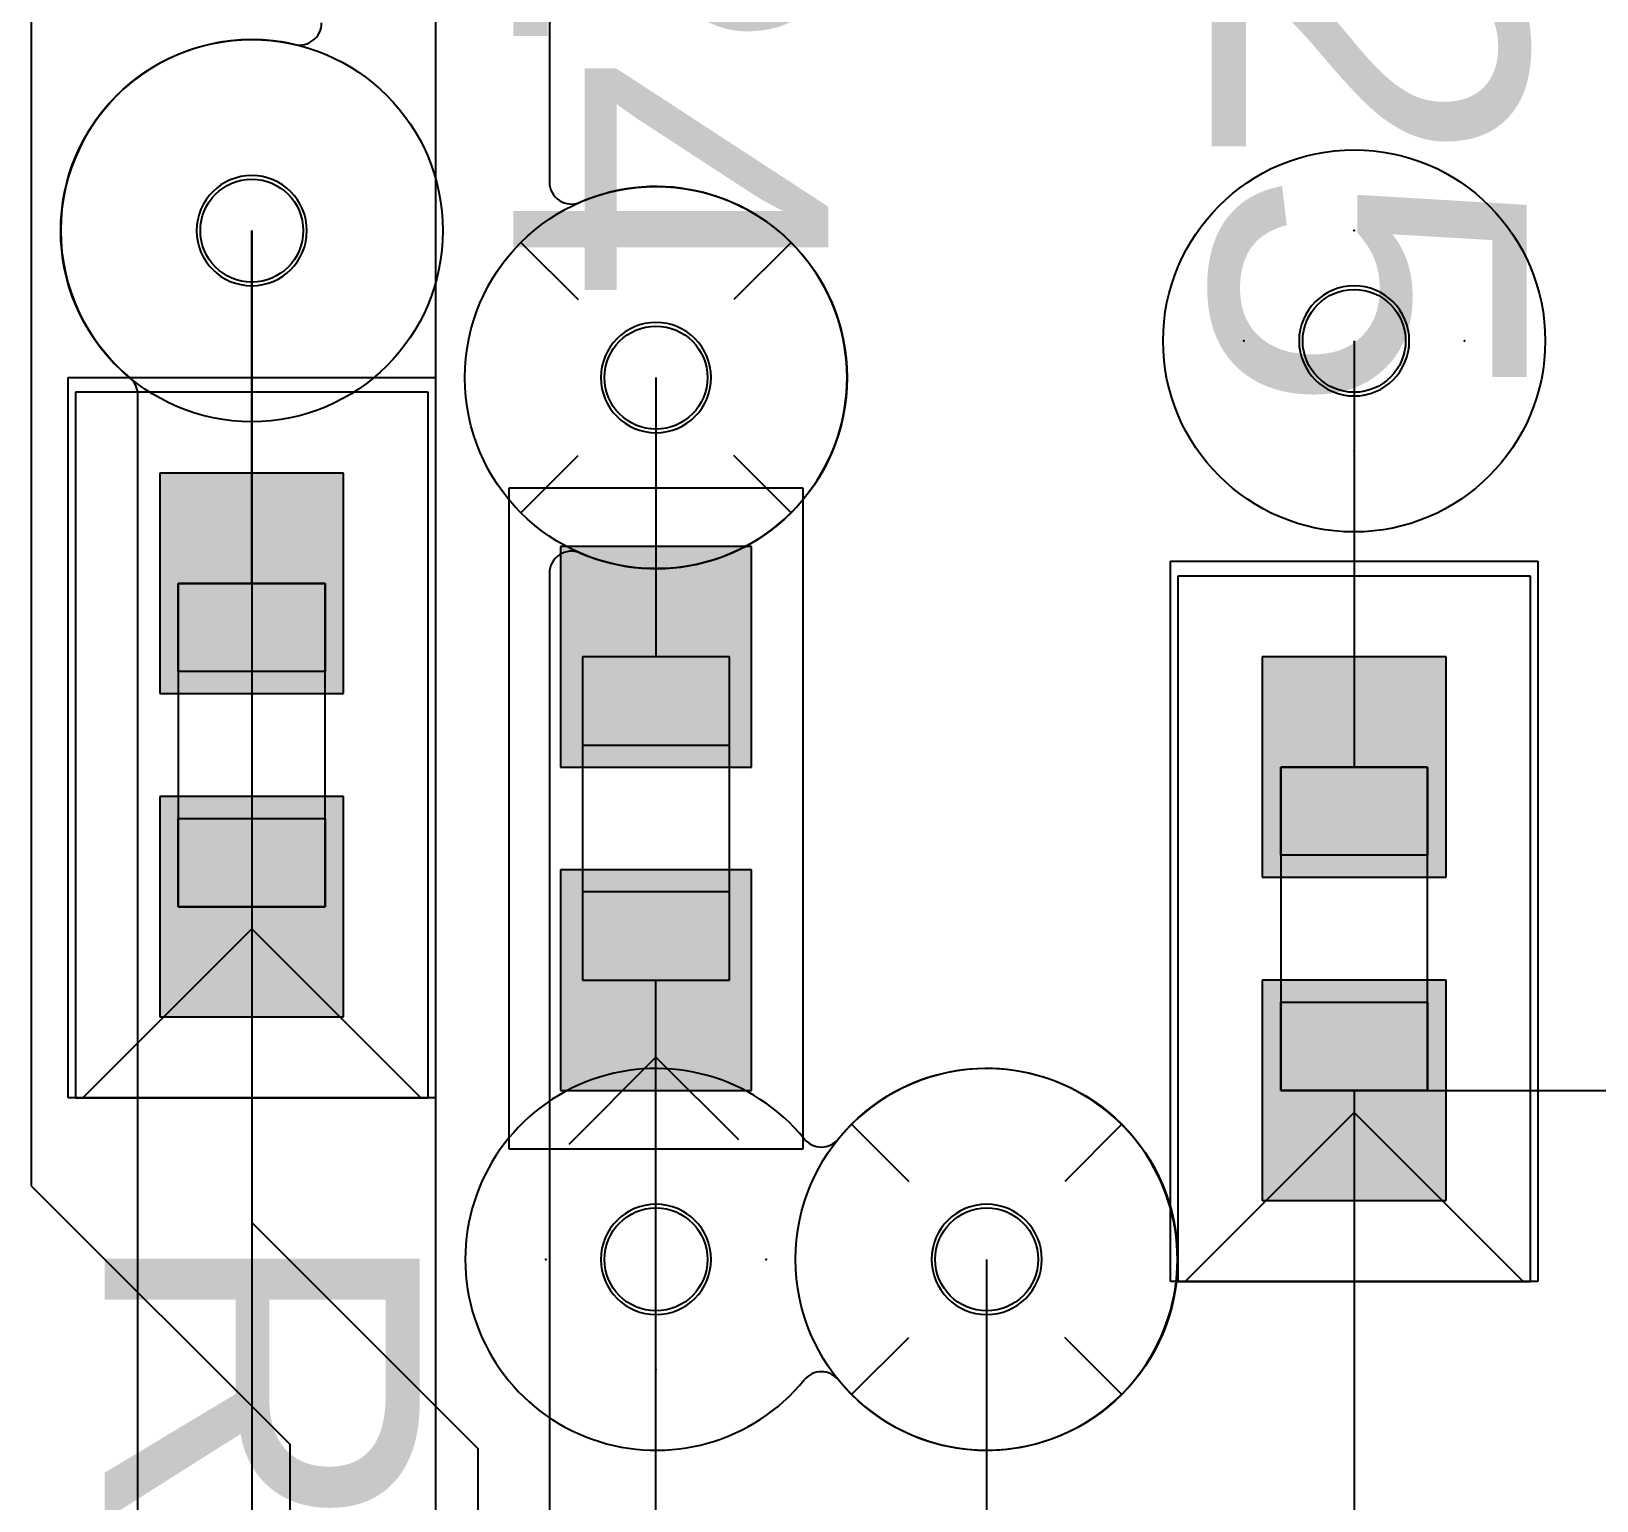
# Model space of a CAD drawing. Header units: inches. Extents: x -0.63 to 3.45, y 0 to 2.67.
# Drawn here: x 1.08 to 1.293, y 1.5722 to 1.7721 of the extents above; entities that cross this region are included whole.
import ezdxf

# ---------------------------------------------------------------- set-up
doc = ezdxf.new("R2010")
doc.units = ezdxf.units.IN
doc.header["$MEASUREMENT"] = 0
for name, color, linetype in [('Bottom', 7, 'Continuous'), ('L2_GND', 7, 'Continuous'), ('L5_GND', 7, 'Continuous'), ('Layer_20', 7, 'Continuous'), ('LAYNR4', 7, 'Continuous'), ('LAYNR5', 7, 'Continuous'), ('PADLAYER_BOT', 7, 'Continuous'), ('PADLAYER_INNER', 7, 'Continuous'), ('PADLAYER_TOP', 7, 'Continuous'), ('SILKCREEN_COMP_TOP', 7, 'Continuous'), ('SILKSCREEN_TEXT_TOP', 7, 'Continuous'), ('TOOL_TOP', 7, 'Continuous'), ('Trace_Route_Top', 7, 'Continuous')]:
    doc.layers.add(name, color=color, linetype=linetype)

# ---------------------------------------------------------------- blocks, each defined once
blk = doc.blocks.new('SE125')
at = {"layer": 'Trace_Route_Top', "color": 7, "linetype": 'Continuous'}
blk.add_line((1.26, 1.73), (1.26, 1.672), dxfattribs=at)
blk = doc.blocks.new('SE124')
at = {"layer": 'Trace_Route_Top'}
blk.add_blockref('SE125', (0, 0), dxfattribs=at)
blk = doc.blocks.new('SE181')
at = {"layer": 'Trace_Route_Top', "color": 7, "linetype": 'Continuous'}
blk.add_line((1.165, 1.37), (1.165, 1.605), dxfattribs=at)
blk = doc.blocks.new('SE180')
at = {"layer": 'Trace_Route_Top'}
blk.add_blockref('SE181', (0, 0), dxfattribs=at)
blk = doc.blocks.new('SE183')
at = {"layer": 'Trace_Route_Top', "color": 7, "linetype": 'Continuous'}
blk.add_line((1.165, 1.605), (1.165, 1.643), dxfattribs=at)
blk = doc.blocks.new('SE182')
at = {"layer": 'Trace_Route_Top'}
blk.add_blockref('SE183', (0, 0), dxfattribs=at)
blk = doc.blocks.new('SE233')
at = {"layer": 'Trace_Route_Top', "color": 7, "linetype": 'Continuous'}
blk.add_line((1.26, 1.628), (1.597, 1.628), dxfattribs=at)
blk = doc.blocks.new('SE232')
at = {"layer": 'Trace_Route_Top'}
blk.add_blockref('SE233', (0, 0), dxfattribs=at)
blk = doc.blocks.new('SE235')
at = {"layer": 'Trace_Route_Top', "color": 7, "linetype": 'Continuous'}
blk.add_line((1.26, 1.628), (1.26, 1.4), dxfattribs=at)
blk = doc.blocks.new('SE234')
at = {"layer": 'Trace_Route_Top'}
blk.add_blockref('SE235', (0, 0), dxfattribs=at)
blk = doc.blocks.new('SE299')
at = {"layer": 'Trace_Route_Top', "color": 7, "linetype": 'Continuous'}
blk.add_line((1.11, 1.697), (1.11, 1.745), dxfattribs=at)
blk = doc.blocks.new('SE298')
at = {"layer": 'Trace_Route_Top'}
blk.add_blockref('SE299', (0, 0), dxfattribs=at)
blk = doc.blocks.new('SE301')
at = {"layer": 'LAYNR4', "color": 7, "linetype": 'Continuous'}
blk.add_line((1.11, 1.745), (1.11, 1.53), dxfattribs=at)
blk = doc.blocks.new('SE300')
at = {"layer": 'LAYNR4'}
blk.add_blockref('SE301', (0, 0), dxfattribs=at)
blk = doc.blocks.new('SE321')
at = {"layer": 'LAYNR4', "color": 7, "linetype": 'Continuous'}
blk.add_line((1.135, 1.865), (1.135, 1.49), dxfattribs=at)
blk = doc.blocks.new('SE320')
at = {"layer": 'LAYNR4'}
blk.add_blockref('SE321', (0, 0), dxfattribs=at)
blk = doc.blocks.new('SE329')
at = {"layer": 'Trace_Route_Top', "color": 7, "linetype": 'Continuous'}
for p, q in [((1.08, 1.8), (1.08, 1.615)), ((1.08, 1.615), (1.11516, 1.57984)), ((1.11516, 1.57984), (1.11516, 1.50669))]:
    blk.add_line(p, q, dxfattribs=at)
blk = doc.blocks.new('SE328')
at = {"layer": 'Trace_Route_Top'}
blk.add_blockref('SE329', (0, 0), dxfattribs=at)
blk = doc.blocks.new('SE335')
at = {"layer": 'Trace_Route_Top', "color": 7, "linetype": 'Continuous'}
for p, q in [((1.11, 1.653), (1.11, 1.61)), ((1.11, 1.61), (1.14075, 1.57925)), ((1.14075, 1.57925), (1.14075, 1.50669))]:
    blk.add_line(p, q, dxfattribs=at)
blk = doc.blocks.new('SE334')
at = {"layer": 'Trace_Route_Top'}
blk.add_blockref('SE335', (0, 0), dxfattribs=at)
blk = doc.blocks.new('SE405')
at = {"layer": 'Trace_Route_Top', "color": 7, "linetype": 'Continuous'}
blk.add_line((1.165, 1.725), (1.165, 1.687), dxfattribs=at)
blk = doc.blocks.new('SE404')
at = {"layer": 'Trace_Route_Top'}
blk.add_blockref('SE405', (0, 0), dxfattribs=at)
blk = doc.blocks.new('SE425')
at = {"layer": 'Trace_Route_Top', "color": 7, "linetype": 'Continuous'}
blk.add_line((1.21, 1.38), (1.21, 1.605), dxfattribs=at)
blk = doc.blocks.new('SE424')
at = {"layer": 'Trace_Route_Top'}
blk.add_blockref('SE425', (0, 0), dxfattribs=at)
blk = doc.blocks.new('SE431')
at = {"layer": 'Trace_Route_Top', "color": 7, "linetype": 'Continuous'}
blk.add_line((1.21, 1.38), (1.21, 1.605), dxfattribs=at)
blk = doc.blocks.new('SE430')
at = {"layer": 'Trace_Route_Top'}
blk.add_blockref('SE431', (0, 0), dxfattribs=at)
blk = doc.blocks.new('SE733')
at = {"layer": 'L2_GND', "color": 7, "linetype": 'Continuous'}
for centre, radius, start, end in [((1.1650257434, 1.605), 0.0259759710495858, 39.1499944916, 320.8500055084), ((1.2099742566, 1.605), 0.0259759710495858, 219.1499944916, 140.8500055084), ((1.1875, 1.6232969165), 0.0030045286450311, 219.1499750648, 320.8500249352), ((1.1875, 1.5867030835), 0.0030045286450311, 39.1499750648, 140.8500249352)]:
    blk.add_arc(centre, radius, start, end, dxfattribs=at)
blk = doc.blocks.new('SE732')
at = {"layer": 'L2_GND'}
blk.add_blockref('SE733', (0, 0), dxfattribs=at)
blk = doc.blocks.new('SE775')
at = {"layer": 'L2_GND', "color": 7, "linetype": 'Continuous'}
blk.add_line((1.18338, 1.74338), (1.17561, 1.73561), dxfattribs=at)
blk = doc.blocks.new('SE774')
at = {"layer": 'L2_GND'}
blk.add_blockref('SE775', (0, 0), dxfattribs=at)
blk = doc.blocks.new('SE777')
at = {"layer": 'L2_GND', "color": 7, "linetype": 'Continuous'}
blk.add_line((1.14662, 1.74338), (1.15439, 1.73561), dxfattribs=at)
blk = doc.blocks.new('SE776')
at = {"layer": 'L2_GND'}
blk.add_blockref('SE777', (0, 0), dxfattribs=at)
blk = doc.blocks.new('SE779')
at = {"layer": 'L2_GND', "color": 7, "linetype": 'Continuous'}
blk.add_line((1.14662, 1.70662), (1.15439, 1.71439), dxfattribs=at)
blk = doc.blocks.new('SE778')
at = {"layer": 'L2_GND'}
blk.add_blockref('SE779', (0, 0), dxfattribs=at)
blk = doc.blocks.new('SE781')
at = {"layer": 'L2_GND', "color": 7, "linetype": 'Continuous'}
blk.add_line((1.18338, 1.70662), (1.17561, 1.71439), dxfattribs=at)
blk = doc.blocks.new('SE780')
at = {"layer": 'L2_GND'}
blk.add_blockref('SE781', (0, 0), dxfattribs=at)
blk = doc.blocks.new('SE791')
at = {"layer": 'L2_GND', "color": 7, "linetype": 'Continuous'}
blk.add_line((1.22838, 1.62338), (1.22061, 1.61561), dxfattribs=at)
blk = doc.blocks.new('SE790')
at = {"layer": 'L2_GND'}
blk.add_blockref('SE791', (0, 0), dxfattribs=at)
blk = doc.blocks.new('SE793')
at = {"layer": 'L2_GND', "color": 7, "linetype": 'Continuous'}
blk.add_line((1.19162, 1.62338), (1.19939, 1.61561), dxfattribs=at)
blk = doc.blocks.new('SE792')
at = {"layer": 'L2_GND'}
blk.add_blockref('SE793', (0, 0), dxfattribs=at)
blk = doc.blocks.new('SE795')
at = {"layer": 'L2_GND', "color": 7, "linetype": 'Continuous'}
blk.add_line((1.19162, 1.58662), (1.19939, 1.59439), dxfattribs=at)
blk = doc.blocks.new('SE794')
at = {"layer": 'L2_GND'}
blk.add_blockref('SE795', (0, 0), dxfattribs=at)
blk = doc.blocks.new('SE797')
at = {"layer": 'L2_GND', "color": 7, "linetype": 'Continuous'}
blk.add_line((1.22838, 1.58662), (1.22061, 1.59439), dxfattribs=at)
blk = doc.blocks.new('SE796')
at = {"layer": 'L2_GND'}
blk.add_blockref('SE797', (0, 0), dxfattribs=at)
blk = doc.blocks.new('SE1265')
at = {"layer": 'LAYNR4', "color": 7, "linetype": 'Continuous'}
for p, q in [((1.1505, 1.865), (1.1505, 1.75162)), ((1.0945, 1.53775), (1.0945, 1.72267)), ((1.1505, 1.69838), (1.1505, 1.49))]:
    blk.add_line(p, q, dxfattribs=at)
for centre, radius, start, end in [((1.1165015819, 1.7732622413), 0.0029984189791257, 257.057173153, 359.9571718588), ((1.1100112383, 1.7449879454), 0.026011241048202, 77.0734482386, 179.9734469443), ((1.1534999263, 1.7516237787), 0.0029999287064957, 180.0721687825, 293.3720816483), ((1.164994751, 1.725), 0.0259993229433851, 246.6499968065, 113.3500031935), ((1.110025649, 1.745011344), 0.0260256515130383, 180.0249740161, 230.3248879356), ((1.0914949251, 1.7226641854), 0.0030050805146413, 0.1108622044, 50.4107761238), ((1.1534999263, 1.6983762213), 0.0029999287064957, 66.6279183517, 179.9278312175)]:
    blk.add_arc(centre, radius, start, end, dxfattribs=at)
blk = doc.blocks.new('SE1264')
at = {"layer": 'LAYNR4'}
blk.add_blockref('SE1265', (0, 0), dxfattribs=at)
blk = doc.blocks.new('SE1281')
at = {"layer": 'LAYNR4', "color": 7, "linetype": 'Continuous'}
blk.add_point((1.18, 1.605), dxfattribs=at)
blk = doc.blocks.new('SE1280')
at = {"layer": 'LAYNR4'}
blk.add_blockref('SE1281', (0, 0), dxfattribs=at)
blk = doc.blocks.new('SE1283')
at = {"layer": 'LAYNR4', "color": 7, "linetype": 'Continuous'}
blk.add_point((1.165, 1.62), dxfattribs=at)
blk = doc.blocks.new('SE1282')
at = {"layer": 'LAYNR4'}
blk.add_blockref('SE1283', (0, 0), dxfattribs=at)
blk = doc.blocks.new('SE1285')
at = {"layer": 'LAYNR4', "color": 7, "linetype": 'Continuous'}
blk.add_point((1.15, 1.605), dxfattribs=at)
blk = doc.blocks.new('SE1284')
at = {"layer": 'LAYNR4'}
blk.add_blockref('SE1285', (0, 0), dxfattribs=at)
blk = doc.blocks.new('SE1287')
at = {"layer": 'LAYNR4', "color": 7, "linetype": 'Continuous'}
blk.add_point((1.165, 1.59), dxfattribs=at)
blk = doc.blocks.new('SE1286')
at = {"layer": 'LAYNR4'}
blk.add_blockref('SE1287', (0, 0), dxfattribs=at)
blk = doc.blocks.new('SE1377')
at = {"layer": 'L5_GND', "color": 7, "linetype": 'Continuous'}
for centre, radius, start, end in [((1.1650257434, 1.605), 0.0259759710495858, 39.1499944916, 320.8500055084), ((1.2099742566, 1.605), 0.0259759710495858, 219.1499944916, 140.8500055084), ((1.1875, 1.6232969165), 0.0030045286450311, 219.1499750648, 320.8500249352), ((1.1875, 1.5867030835), 0.0030045286450311, 39.1499750648, 140.8500249352)]:
    blk.add_arc(centre, radius, start, end, dxfattribs=at)
blk = doc.blocks.new('SE1376')
at = {"layer": 'L5_GND'}
blk.add_blockref('SE1377', (0, 0), dxfattribs=at)
blk = doc.blocks.new('SE1419')
at = {"layer": 'L5_GND', "color": 7, "linetype": 'Continuous'}
blk.add_line((1.18338, 1.74338), (1.17561, 1.73561), dxfattribs=at)
blk = doc.blocks.new('SE1418')
at = {"layer": 'L5_GND'}
blk.add_blockref('SE1419', (0, 0), dxfattribs=at)
blk = doc.blocks.new('SE1421')
at = {"layer": 'L5_GND', "color": 7, "linetype": 'Continuous'}
blk.add_line((1.14662, 1.74338), (1.15439, 1.73561), dxfattribs=at)
blk = doc.blocks.new('SE1420')
at = {"layer": 'L5_GND'}
blk.add_blockref('SE1421', (0, 0), dxfattribs=at)
blk = doc.blocks.new('SE1423')
at = {"layer": 'L5_GND', "color": 7, "linetype": 'Continuous'}
blk.add_line((1.14662, 1.70662), (1.15439, 1.71439), dxfattribs=at)
blk = doc.blocks.new('SE1422')
at = {"layer": 'L5_GND'}
blk.add_blockref('SE1423', (0, 0), dxfattribs=at)
blk = doc.blocks.new('SE1425')
at = {"layer": 'L5_GND', "color": 7, "linetype": 'Continuous'}
blk.add_line((1.18338, 1.70662), (1.17561, 1.71439), dxfattribs=at)
blk = doc.blocks.new('SE1424')
at = {"layer": 'L5_GND'}
blk.add_blockref('SE1425', (0, 0), dxfattribs=at)
blk = doc.blocks.new('SE1435')
at = {"layer": 'L5_GND', "color": 7, "linetype": 'Continuous'}
blk.add_line((1.22838, 1.62338), (1.22061, 1.61561), dxfattribs=at)
blk = doc.blocks.new('SE1434')
at = {"layer": 'L5_GND'}
blk.add_blockref('SE1435', (0, 0), dxfattribs=at)
blk = doc.blocks.new('SE1437')
at = {"layer": 'L5_GND', "color": 7, "linetype": 'Continuous'}
blk.add_line((1.19162, 1.62338), (1.19939, 1.61561), dxfattribs=at)
blk = doc.blocks.new('SE1436')
at = {"layer": 'L5_GND'}
blk.add_blockref('SE1437', (0, 0), dxfattribs=at)
blk = doc.blocks.new('SE1439')
at = {"layer": 'L5_GND', "color": 7, "linetype": 'Continuous'}
blk.add_line((1.19162, 1.58662), (1.19939, 1.59439), dxfattribs=at)
blk = doc.blocks.new('SE1438')
at = {"layer": 'L5_GND'}
blk.add_blockref('SE1439', (0, 0), dxfattribs=at)
blk = doc.blocks.new('SE1441')
at = {"layer": 'L5_GND', "color": 7, "linetype": 'Continuous'}
blk.add_line((1.22838, 1.58662), (1.22061, 1.59439), dxfattribs=at)
blk = doc.blocks.new('SE1440')
at = {"layer": 'L5_GND'}
blk.add_blockref('SE1441', (0, 0), dxfattribs=at)
blk = doc.blocks.new('SE1899')
at = {"layer": 'LAYNR5', "color": 7, "linetype": 'Continuous'}
for centre, radius, start, end in [((1.1650257434, 1.605), 0.0259759710495858, 39.1499944916, 320.8500055084), ((1.2099742566, 1.605), 0.0259759710495858, 219.1499944916, 140.8500055084), ((1.1875, 1.6232969165), 0.0030045286450311, 219.1499750648, 320.8500249352), ((1.1875, 1.5867030835), 0.0030045286450311, 39.1499750648, 140.8500249352)]:
    blk.add_arc(centre, radius, start, end, dxfattribs=at)
blk = doc.blocks.new('SE1898')
at = {"layer": 'LAYNR5'}
blk.add_blockref('SE1899', (0, 0), dxfattribs=at)
blk = doc.blocks.new('SE1905')
at = {"layer": 'LAYNR5', "color": 7, "linetype": 'Continuous'}
blk.add_point((1.275, 1.73), dxfattribs=at)
blk = doc.blocks.new('SE1904')
at = {"layer": 'LAYNR5'}
blk.add_blockref('SE1905', (0, 0), dxfattribs=at)
blk = doc.blocks.new('SE1907')
at = {"layer": 'LAYNR5', "color": 7, "linetype": 'Continuous'}
blk.add_point((1.26, 1.745), dxfattribs=at)
blk = doc.blocks.new('SE1906')
at = {"layer": 'LAYNR5'}
blk.add_blockref('SE1907', (0, 0), dxfattribs=at)
blk = doc.blocks.new('SE1909')
at = {"layer": 'LAYNR5', "color": 7, "linetype": 'Continuous'}
blk.add_point((1.245, 1.73), dxfattribs=at)
blk = doc.blocks.new('SE1908')
at = {"layer": 'LAYNR5'}
blk.add_blockref('SE1909', (0, 0), dxfattribs=at)
blk = doc.blocks.new('SE1911')
at = {"layer": 'LAYNR5', "color": 7, "linetype": 'Continuous'}
blk.add_point((1.26, 1.715), dxfattribs=at)
blk = doc.blocks.new('SE1910')
at = {"layer": 'LAYNR5'}
blk.add_blockref('SE1911', (0, 0), dxfattribs=at)
blk = doc.blocks.new('SE2135')
at = {"layer": 'Bottom', "color": 7, "linetype": 'Continuous'}
for centre, radius, start, end in [((1.1650257434, 1.605), 0.0259759710495858, 39.1499944916, 320.8500055084), ((1.2099742566, 1.605), 0.0259759710495858, 219.1499944916, 140.8500055084), ((1.1875, 1.6232969165), 0.0030045286450311, 219.1499750648, 320.8500249352), ((1.1875, 1.5867030835), 0.0030045286450311, 39.1499750648, 140.8500249352)]:
    blk.add_arc(centre, radius, start, end, dxfattribs=at)
blk = doc.blocks.new('SE2134')
at = {"layer": 'Bottom'}
blk.add_blockref('SE2135', (0, 0), dxfattribs=at)
blk = doc.blocks.new('SE2283')
at = {"layer": 'PADLAYER_TOP', "color": 7, "linetype": 'Continuous'}
for start, end in [(0, 180), (180, 0)]:
    blk.add_arc((1.26, 1.73), 0.0075000000000001, start, end, dxfattribs=at)
blk = doc.blocks.new('SE2282')
at = {"layer": 'PADLAYER_TOP'}
blk.add_blockref('SE2283', (0, 0), dxfattribs=at)
blk = doc.blocks.new('SE2285')
at = {"layer": 'PADLAYER_INNER', "color": 7, "linetype": 'Continuous'}
for start, end in [(0, 180), (180, 0)]:
    blk.add_arc((1.26, 1.73), 0.0075000000000001, start, end, dxfattribs=at)
blk = doc.blocks.new('SE2284')
at = {"layer": 'PADLAYER_INNER'}
blk.add_blockref('SE2285', (0, 0), dxfattribs=at)
blk = doc.blocks.new('SE2287')
at = {"layer": 'PADLAYER_BOT', "color": 7, "linetype": 'Continuous'}
for start, end in [(0, 180), (180, 0)]:
    blk.add_arc((1.26, 1.73), 0.0075000000000001, start, end, dxfattribs=at)
blk = doc.blocks.new('SE2286')
at = {"layer": 'PADLAYER_BOT'}
blk.add_blockref('SE2287', (0, 0), dxfattribs=at)
blk = doc.blocks.new('SE2337')
at = {"layer": 'PADLAYER_TOP', "color": 7, "linetype": 'Continuous'}
for start, end in [(0, 180), (180, 0)]:
    blk.add_arc((1.165, 1.605), 0.0075000000000001, start, end, dxfattribs=at)
blk = doc.blocks.new('SE2336')
at = {"layer": 'PADLAYER_TOP'}
blk.add_blockref('SE2337', (0, 0), dxfattribs=at)
blk = doc.blocks.new('SE2339')
at = {"layer": 'PADLAYER_INNER', "color": 7, "linetype": 'Continuous'}
for start, end in [(0, 180), (180, 0)]:
    blk.add_arc((1.165, 1.605), 0.0075000000000001, start, end, dxfattribs=at)
blk = doc.blocks.new('SE2338')
at = {"layer": 'PADLAYER_INNER'}
blk.add_blockref('SE2339', (0, 0), dxfattribs=at)
blk = doc.blocks.new('SE2341')
at = {"layer": 'PADLAYER_BOT', "color": 7, "linetype": 'Continuous'}
for start, end in [(0, 180), (180, 0)]:
    blk.add_arc((1.165, 1.605), 0.0075000000000001, start, end, dxfattribs=at)
blk = doc.blocks.new('SE2340')
at = {"layer": 'PADLAYER_BOT'}
blk.add_blockref('SE2341', (0, 0), dxfattribs=at)
blk = doc.blocks.new('SE2397')
at = {"layer": 'PADLAYER_TOP', "color": 7, "linetype": 'Continuous'}
for start, end in [(0, 180), (180, 0)]:
    blk.add_arc((1.11, 1.745), 0.0074999999999998, start, end, dxfattribs=at)
blk = doc.blocks.new('SE2396')
at = {"layer": 'PADLAYER_TOP'}
blk.add_blockref('SE2397', (0, 0), dxfattribs=at)
blk = doc.blocks.new('SE2399')
at = {"layer": 'PADLAYER_INNER', "color": 7, "linetype": 'Continuous'}
for start, end in [(0, 180), (180, 0)]:
    blk.add_arc((1.11, 1.745), 0.0074999999999998, start, end, dxfattribs=at)
blk = doc.blocks.new('SE2398')
at = {"layer": 'PADLAYER_INNER'}
blk.add_blockref('SE2399', (0, 0), dxfattribs=at)
blk = doc.blocks.new('SE2401')
at = {"layer": 'PADLAYER_BOT', "color": 7, "linetype": 'Continuous'}
for start, end in [(0, 180), (180, 0)]:
    blk.add_arc((1.11, 1.745), 0.0074999999999998, start, end, dxfattribs=at)
blk = doc.blocks.new('SE2400')
at = {"layer": 'PADLAYER_BOT'}
blk.add_blockref('SE2401', (0, 0), dxfattribs=at)
blk = doc.blocks.new('SE2559')
at = {"layer": 'PADLAYER_TOP', "color": 7, "linetype": 'Continuous'}
for start, end in [(0, 180), (180, 0)]:
    blk.add_arc((1.165, 1.725), 0.0075000000000001, start, end, dxfattribs=at)
blk = doc.blocks.new('SE2558')
at = {"layer": 'PADLAYER_TOP'}
blk.add_blockref('SE2559', (0, 0), dxfattribs=at)
blk = doc.blocks.new('SE2561')
at = {"layer": 'PADLAYER_INNER', "color": 7, "linetype": 'Continuous'}
for start, end in [(0, 180), (180, 0)]:
    blk.add_arc((1.165, 1.725), 0.0075000000000001, start, end, dxfattribs=at)
blk = doc.blocks.new('SE2560')
at = {"layer": 'PADLAYER_INNER'}
blk.add_blockref('SE2561', (0, 0), dxfattribs=at)
blk = doc.blocks.new('SE2563')
at = {"layer": 'PADLAYER_BOT', "color": 7, "linetype": 'Continuous'}
for start, end in [(0, 180), (180, 0)]:
    blk.add_arc((1.165, 1.725), 0.0075000000000001, start, end, dxfattribs=at)
blk = doc.blocks.new('SE2562')
at = {"layer": 'PADLAYER_BOT'}
blk.add_blockref('SE2563', (0, 0), dxfattribs=at)
blk = doc.blocks.new('SE2577')
at = {"layer": 'PADLAYER_TOP', "color": 7, "linetype": 'Continuous'}
for start, end in [(0, 180), (180, 0)]:
    blk.add_arc((1.21, 1.605), 0.0075000000000001, start, end, dxfattribs=at)
blk = doc.blocks.new('SE2576')
at = {"layer": 'PADLAYER_TOP'}
blk.add_blockref('SE2577', (0, 0), dxfattribs=at)
blk = doc.blocks.new('SE2579')
at = {"layer": 'PADLAYER_INNER', "color": 7, "linetype": 'Continuous'}
for start, end in [(0, 180), (180, 0)]:
    blk.add_arc((1.21, 1.605), 0.0075000000000001, start, end, dxfattribs=at)
blk = doc.blocks.new('SE2578')
at = {"layer": 'PADLAYER_INNER'}
blk.add_blockref('SE2579', (0, 0), dxfattribs=at)
blk = doc.blocks.new('SE2581')
at = {"layer": 'PADLAYER_BOT', "color": 7, "linetype": 'Continuous'}
for start, end in [(0, 180), (180, 0)]:
    blk.add_arc((1.21, 1.605), 0.0075000000000001, start, end, dxfattribs=at)
blk = doc.blocks.new('SE2580')
at = {"layer": 'PADLAYER_BOT'}
blk.add_blockref('SE2581', (0, 0), dxfattribs=at)
blk = doc.blocks.new('SE3047')
at = {"layer": 'SILKCREEN_COMP_TOP', "color": 7, "linetype": 'Continuous'}
for p, q in [((1.145, 1.62), (1.145, 1.71)), ((1.145, 1.71), (1.185, 1.71)), ((1.185, 1.71), (1.185, 1.62)), ((1.185, 1.62), (1.145, 1.62))]:
    blk.add_line(p, q, dxfattribs=at)
blk = doc.blocks.new('SE3046')
at = {"layer": 'SILKCREEN_COMP_TOP'}
blk.add_blockref('SE3047', (0, 0), dxfattribs=at)
blk = doc.blocks.new('SE3049')
at = {"layer": 'SILKCREEN_COMP_TOP', "color": 7, "linetype": 'Continuous'}
for p, q in [((1.165, 1.6325), (1.15312, 1.62062)), ((1.17625, 1.62125), (1.165, 1.6325))]:
    blk.add_line(p, q, dxfattribs=at)
blk = doc.blocks.new('SE3048')
at = {"layer": 'SILKCREEN_COMP_TOP'}
blk.add_blockref('SE3049', (0, 0), dxfattribs=at)
blk = doc.blocks.new('SE3051')
at = {"layer": 'Layer_20', "color": 7, "linetype": 'Continuous'}
for p, q in [((1.175, 1.687), (1.155, 1.687)), ((1.155, 1.687), (1.155, 1.643)), ((1.175, 1.643), (1.175, 1.687)), ((1.155, 1.643), (1.175, 1.643))]:
    blk.add_line(p, q, dxfattribs=at)
blk = doc.blocks.new('SE3050')
at = {"layer": 'Layer_20'}
blk.add_blockref('SE3051', (0, 0), dxfattribs=at)
blk = doc.blocks.new('SE3053')
at = {"layer": 'Layer_20', "color": 7, "linetype": 'Continuous'}
for p, q in [((1.175, 1.655), (1.155, 1.655)), ((1.155, 1.655), (1.155, 1.643)), ((1.175, 1.643), (1.175, 1.655)), ((1.155, 1.643), (1.175, 1.643))]:
    blk.add_line(p, q, dxfattribs=at)
blk = doc.blocks.new('SE3052')
at = {"layer": 'Layer_20'}
blk.add_blockref('SE3053', (0, 0), dxfattribs=at)
blk = doc.blocks.new('SE3055')
at = {"layer": 'Layer_20', "color": 7, "linetype": 'Continuous'}
for p, q in [((1.175, 1.687), (1.155, 1.687)), ((1.155, 1.687), (1.155, 1.675)), ((1.175, 1.675), (1.175, 1.687)), ((1.155, 1.675), (1.175, 1.675))]:
    blk.add_line(p, q, dxfattribs=at)
blk = doc.blocks.new('SE3054')
at = {"layer": 'Layer_20'}
blk.add_blockref('SE3055', (0, 0), dxfattribs=at)
blk = doc.blocks.new('SE3597')
at = {"layer": 'SILKCREEN_COMP_TOP', "color": 7, "linetype": 'Continuous'}
for p, q in [((1.235, 1.602), (1.235, 1.7)), ((1.235, 1.7), (1.285, 1.7)), ((1.285, 1.7), (1.285, 1.602)), ((1.285, 1.602), (1.235, 1.602))]:
    blk.add_line(p, q, dxfattribs=at)
blk = doc.blocks.new('SE3596')
at = {"layer": 'SILKCREEN_COMP_TOP'}
blk.add_blockref('SE3597', (0, 0), dxfattribs=at)
blk = doc.blocks.new('SE3599')
at = {"layer": 'SILKCREEN_COMP_TOP', "color": 7, "linetype": 'Continuous'}
for p, q in [((1.26, 1.625), (1.237, 1.602)), ((1.283, 1.602), (1.26, 1.625))]:
    blk.add_line(p, q, dxfattribs=at)
blk = doc.blocks.new('SE3598')
at = {"layer": 'SILKCREEN_COMP_TOP'}
blk.add_blockref('SE3599', (0, 0), dxfattribs=at)
blk = doc.blocks.new('SE3601')
at = {"layer": 'SILKSCREEN_TEXT_TOP', "color": 7, "linetype": 'Continuous'}
for p, q in [((1.284, 1.698), (1.236, 1.698)), ((1.236, 1.698), (1.236, 1.602)), ((1.284, 1.602), (1.284, 1.698)), ((1.236, 1.602), (1.284, 1.602))]:
    blk.add_line(p, q, dxfattribs=at)
blk = doc.blocks.new('SE3600')
at = {"layer": 'SILKSCREEN_TEXT_TOP'}
blk.add_blockref('SE3601', (0, 0), dxfattribs=at)
blk = doc.blocks.new('SE3603')
at = {"layer": 'Layer_20', "color": 7, "linetype": 'Continuous'}
for p, q in [((1.27, 1.672), (1.25, 1.672)), ((1.25, 1.672), (1.25, 1.628)), ((1.27, 1.628), (1.27, 1.672)), ((1.25, 1.628), (1.27, 1.628))]:
    blk.add_line(p, q, dxfattribs=at)
blk = doc.blocks.new('SE3602')
at = {"layer": 'Layer_20'}
blk.add_blockref('SE3603', (0, 0), dxfattribs=at)
blk = doc.blocks.new('SE3605')
at = {"layer": 'Layer_20', "color": 7, "linetype": 'Continuous'}
for p, q in [((1.25, 1.66), (1.25, 1.672)), ((1.25, 1.672), (1.27, 1.672)), ((1.27, 1.672), (1.27, 1.66)), ((1.27, 1.66), (1.25, 1.66))]:
    blk.add_line(p, q, dxfattribs=at)
blk = doc.blocks.new('SE3604')
at = {"layer": 'Layer_20'}
blk.add_blockref('SE3605', (0, 0), dxfattribs=at)
blk = doc.blocks.new('SE3607')
at = {"layer": 'Layer_20', "color": 7, "linetype": 'Continuous'}
for p, q in [((1.25, 1.628), (1.25, 1.64)), ((1.25, 1.64), (1.27, 1.64)), ((1.27, 1.64), (1.27, 1.628)), ((1.27, 1.628), (1.25, 1.628))]:
    blk.add_line(p, q, dxfattribs=at)
blk = doc.blocks.new('SE3606')
at = {"layer": 'Layer_20'}
blk.add_blockref('SE3607', (0, 0), dxfattribs=at)
blk = doc.blocks.new('SE3753')
at = {"layer": 'SILKCREEN_COMP_TOP', "color": 7, "linetype": 'Continuous'}
for p, q in [((1.085, 1.627), (1.085, 1.725)), ((1.085, 1.725), (1.135, 1.725)), ((1.135, 1.725), (1.135, 1.627)), ((1.135, 1.627), (1.085, 1.627))]:
    blk.add_line(p, q, dxfattribs=at)
blk = doc.blocks.new('SE3752')
at = {"layer": 'SILKCREEN_COMP_TOP'}
blk.add_blockref('SE3753', (0, 0), dxfattribs=at)
blk = doc.blocks.new('SE3755')
at = {"layer": 'SILKCREEN_COMP_TOP', "color": 7, "linetype": 'Continuous'}
for p, q in [((1.11, 1.65), (1.087, 1.627)), ((1.133, 1.627), (1.11, 1.65))]:
    blk.add_line(p, q, dxfattribs=at)
blk = doc.blocks.new('SE3754')
at = {"layer": 'SILKCREEN_COMP_TOP'}
blk.add_blockref('SE3755', (0, 0), dxfattribs=at)
blk = doc.blocks.new('SE3757')
at = {"layer": 'SILKSCREEN_TEXT_TOP', "color": 7, "linetype": 'Continuous'}
for p, q in [((1.134, 1.723), (1.086, 1.723)), ((1.086, 1.723), (1.086, 1.627)), ((1.134, 1.627), (1.134, 1.723)), ((1.086, 1.627), (1.134, 1.627))]:
    blk.add_line(p, q, dxfattribs=at)
blk = doc.blocks.new('SE3756')
at = {"layer": 'SILKSCREEN_TEXT_TOP'}
blk.add_blockref('SE3757', (0, 0), dxfattribs=at)
blk = doc.blocks.new('SE3759')
at = {"layer": 'Layer_20', "color": 7, "linetype": 'Continuous'}
for p, q in [((1.12, 1.697), (1.1, 1.697)), ((1.1, 1.697), (1.1, 1.653)), ((1.12, 1.653), (1.12, 1.697)), ((1.1, 1.653), (1.12, 1.653))]:
    blk.add_line(p, q, dxfattribs=at)
blk = doc.blocks.new('SE3758')
at = {"layer": 'Layer_20'}
blk.add_blockref('SE3759', (0, 0), dxfattribs=at)
blk = doc.blocks.new('SE3761')
at = {"layer": 'Layer_20', "color": 7, "linetype": 'Continuous'}
for p, q in [((1.1, 1.685), (1.1, 1.697)), ((1.1, 1.697), (1.12, 1.697)), ((1.12, 1.697), (1.12, 1.685)), ((1.12, 1.685), (1.1, 1.685))]:
    blk.add_line(p, q, dxfattribs=at)
blk = doc.blocks.new('SE3760')
at = {"layer": 'Layer_20'}
blk.add_blockref('SE3761', (0, 0), dxfattribs=at)
blk = doc.blocks.new('SE3763')
at = {"layer": 'Layer_20', "color": 7, "linetype": 'Continuous'}
for p, q in [((1.1, 1.653), (1.1, 1.665)), ((1.1, 1.665), (1.12, 1.665)), ((1.12, 1.665), (1.12, 1.653)), ((1.12, 1.653), (1.1, 1.653))]:
    blk.add_line(p, q, dxfattribs=at)
blk = doc.blocks.new('SE3762')
at = {"layer": 'Layer_20'}
blk.add_blockref('SE3763', (0, 0), dxfattribs=at)

msp = doc.modelspace()

# ---------------------------------------------------------------- hatches: boundary and pattern name
at = {"layer": 'PADLAYER_TOP', "linetype": 'Continuous'}
for points in [[(1.0975, 1.712), (1.0975, 1.682), (1.1225, 1.682), (1.1225, 1.712)], [(1.152, 1.702), (1.152, 1.672), (1.178, 1.672), (1.178, 1.702)], [(1.2475, 1.687), (1.2475, 1.657), (1.2725, 1.657), (1.2725, 1.687)], [(1.0975, 1.668), (1.0975, 1.638), (1.1225, 1.638), (1.1225, 1.668)], [(1.152, 1.658), (1.152, 1.628), (1.178, 1.628), (1.178, 1.658)], [(1.2475, 1.643), (1.2475, 1.613), (1.2725, 1.613), (1.2725, 1.643)]]:
    msp.add_hatch(color=7, dxfattribs=at).paths.add_polyline_path(points)

# ---------------------------------------------------------------- linework, layer by layer
at = {"layer": 'Bottom', "color": 7, "linetype": 'Continuous'}
for centre in [(1.11, 1.745), (1.26, 1.73), (1.165, 1.725)]:
    msp.add_circle(centre, 0.026, dxfattribs=at)
at = {"layer": 'L2_GND', "color": 7, "linetype": 'Continuous'}
for centre in [(1.11, 1.745), (1.26, 1.73), (1.165, 1.725)]:
    msp.add_circle(centre, 0.026, dxfattribs=at)
at = {"layer": 'L5_GND', "color": 7, "linetype": 'Continuous'}
for centre in [(1.11, 1.745), (1.26, 1.73), (1.165, 1.725)]:
    msp.add_circle(centre, 0.026, dxfattribs=at)
at = {"layer": 'LAYNR4', "color": 7, "linetype": 'Continuous'}
for centre in [(1.26, 1.73), (1.21, 1.605)]:
    msp.add_circle(centre, 0.026, dxfattribs=at)
at = {"layer": 'LAYNR5', "color": 7, "linetype": 'Continuous'}
for centre in [(1.11, 1.745), (1.165, 1.725)]:
    msp.add_circle(centre, 0.026, dxfattribs=at)
at = {"layer": 'PADLAYER_TOP', "color": 7, "linetype": 'Continuous'}
for p, q in [((1.0975, 1.712), (1.0975, 1.682)), ((1.1225, 1.712), (1.0975, 1.712)), ((1.1225, 1.682), (1.1225, 1.712)), ((1.152, 1.702), (1.152, 1.672)), ((1.178, 1.702), (1.152, 1.702)), ((1.178, 1.672), (1.178, 1.702)), ((1.2475, 1.687), (1.2475, 1.657)), ((1.2725, 1.687), (1.2475, 1.687)), ((1.2725, 1.657), (1.2725, 1.687)), ((1.0975, 1.682), (1.1225, 1.682)), ((1.152, 1.672), (1.178, 1.672)), ((1.0975, 1.668), (1.0975, 1.638)), ((1.1225, 1.668), (1.0975, 1.668)), ((1.1225, 1.638), (1.1225, 1.668)), ((1.152, 1.658), (1.152, 1.628)), ((1.178, 1.658), (1.152, 1.658)), ((1.178, 1.628), (1.178, 1.658)), ((1.2475, 1.657), (1.2725, 1.657)), ((1.2475, 1.643), (1.2475, 1.613)), ((1.2725, 1.643), (1.2475, 1.643)), ((1.2725, 1.613), (1.2725, 1.643)), ((1.0975, 1.638), (1.1225, 1.638)), ((1.152, 1.628), (1.178, 1.628)), ((1.2475, 1.613), (1.2725, 1.613))]:
    msp.add_line(p, q, dxfattribs=at)
at = {"layer": 'TOOL_TOP', "color": 7, "linetype": 'Continuous'}
for centre in [(1.11, 1.745), (1.26, 1.73), (1.165, 1.725), (1.165, 1.605), (1.21, 1.605)]:
    msp.add_circle(centre, 0.0069999999999999, dxfattribs=at)

# ---------------------------------------------------------------- block references
for name in ['SE1264', 'SE320', 'SE328', 'SE2396', 'SE2398', 'SE2400', 'SE300', 'SE298', 'SE1906', 'SE776', 'SE1420', 'SE774', 'SE1418', 'SE2282', 'SE2284', 'SE2286', 'SE2558', 'SE2560', 'SE2562', 'SE1908', 'SE124', 'SE1904', 'SE3752', 'SE404', 'SE3756', 'SE1910', 'SE778', 'SE1422', 'SE780', 'SE1424', 'SE3046', 'SE3596', 'SE3600', 'SE3758', 'SE3760', 'SE3050', 'SE3054', 'SE3602', 'SE3604', 'SE3762', 'SE334', 'SE3052', 'SE3754', 'SE182', 'SE3606', 'SE732', 'SE1376', 'SE1898', 'SE2134', 'SE3048', 'SE232', 'SE234', 'SE792', 'SE1436', 'SE790', 'SE1434', 'SE3598', 'SE1282', 'SE2336', 'SE2338', 'SE2340', 'SE2576', 'SE2578', 'SE2580', 'SE1284', 'SE180', 'SE1280', 'SE424', 'SE430', 'SE794', 'SE1438', 'SE796', 'SE1440', 'SE1286']:
    msp.add_blockref(name, (0, 0))

# ---------------------------------------------------------------- texts
at = {"layer": 'SILKSCREEN_TEXT_TOP', "char_height": 0.042857, "width": 0.1099379154, "attachment_point": 7, "rotation": 270.000005}
for s, insert in [('{\\fArial|b0||i0||c0|p34;\\C7;\\H4.2857e-002;\\W1.;C24}', (1.1449996063, 1.845)), ('{\\fArial|b0||i0||c0|p34;\\C7;\\H4.2857e-002;\\W1.;R25}', (1.2399996063, 1.83)), ('{\\fArial|b0||i0||c0|p34;\\C7;\\H4.2857e-002;\\W1.;R12}', (1.0899996063, 1.61))]:
    msp.add_mtext(s, dxfattribs=dict(at, insert=insert))

doc.saveas('drawing.dxf')
